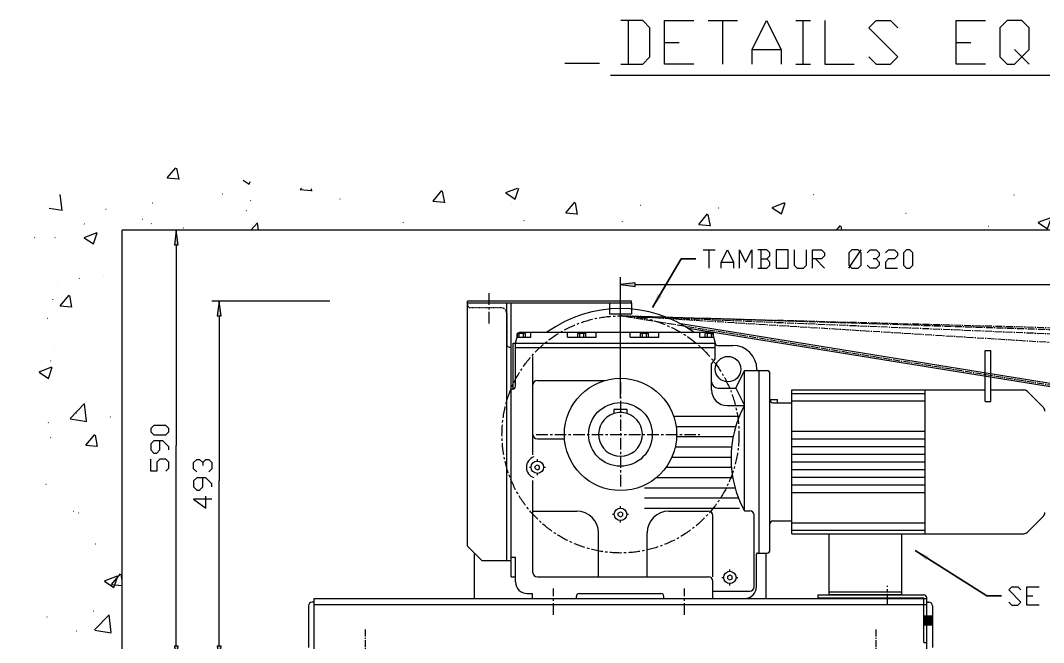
# Model space of a CAD drawing. Header units: millimetres. Extents: x 53635 to 142317, y 101101 to 147193.
# Drawn here: x 112566 to 113969, y 120603 to 121456 of the extents above; entities that cross this region are included whole.
import ezdxf

# ---------------------------------------------------------------- set-up
doc = ezdxf.new("R2010")
doc.units = ezdxf.units.MM
doc.header["$LTSCALE"] = 0.5
doc.header["$MEASUREMENT"] = 0
for name, pattern in [('AUDIT_I_010509104747-0', [0]), ('AXES', [50.8, 31.75, -6.35, 6.35, -6.35]), ('AXES2', [28.575, 19.05, -3.175, 3.175, -3.175]), ('CACHE2', [0.1875, 0.125, -0.0625]), ('CONTINU', [0])]:
    doc.linetypes.add(name, pattern=pattern)
doc.layers.get('0').update_dxf_attribs({"lineweight": 0})
doc.layers.get('DEFPOINTS').update_dxf_attribs({"linetype": 'AUDIT_I_010509104747-0', "lineweight": 0})
for name, color, linetype, lineweight in [('ASHADE', 7, 'CONTINU', 0), ('AXE', 1, 'AXES2', 0), ('AXES', 1, 'AXES', 0), ('beton', 6, 'Continuous', 0), ('CACHE', 1, 'CACHE2', 0), ('COT', 3, 'Continuous', 0), ('FIN', 1, 'Continuous', 0), ('FORT', 7, 'Continuous', 0)]:
    doc.layers.add(name, color=color, linetype=linetype, lineweight=lineweight)
doc.styles.add('_TCW_TXTSTY_1', font='TIMES.TTF')
doc.styles.get("Standard").update_dxf_attribs({"font": 'TXT.SHX'})
doc.dimstyles.get("Standard").update_dxf_attribs({"dimscale": 10, "dimtxt": 1.5, "dimasz": 2, "dimexe": 1, "dimexo": 1, "dimgap": 1, "dimtad": 1, "dimrnd": 0.5, "dimdsep": 46, "dimtxsty": '_TCW_TXTSTY_1', "dimcen": 0.09, "dimclrd": 3, "dimclre": 3, "dimclrt": 3, "dimadec": 0, "dimazin": 0, "dimtfac": 1, "dimtdec": 3, "dimtmove": 0, "dimatfit": 0, "dimfxl": 1, "dimfrac": 2, "dimtolj": 1, "dimtzin": 0, "dimarcsym": 0})

# ---------------------------------------------------------------- blocks, each defined once
blk = doc.blocks.new('*D48')
at = {"layer": 'COT', "linetype": 'Continuous'}
for points in [[(113388.9, 121093.5), (113408.9, 121090.9), (113408.9, 121096.1)], [(115076.9, 121093.5), (115056.9, 121096.1), (115056.9, 121090.9)]]:
    blk.add_hatch(color=3, dxfattribs=at).paths.add_polyline_path(points)
at = {"linetype": 'ByBlock'}
for points in [[(114191.3, 121103.5), (114191.3, 121128.5), (114187.1, 121124.4)], [(114232.9, 121116), (114228.8, 121111.9), (114228.8, 121107.7), (114232.9, 121103.5)], [(114257.9, 121116), (114253.8, 121111.9), (114253.8, 121107.7), (114257.9, 121103.5)]]:
    blk.add_lwpolyline(points, dxfattribs=at)
at = {"linetype": 'ByBlock', "flags": 128}
for points in [[(114203.8, 121116), (114216.3, 121116), (114220.4, 121111.9), (114220.4, 121107.7), (114216.3, 121103.5), (114207.9, 121103.5), (114203.8, 121107.7), (114203.8, 121120.2), (114212.1, 121128.5), (114216.3, 121128.5)], [(114232.9, 121103.5), (114241.3, 121103.5), (114245.4, 121107.7), (114245.4, 121111.9), (114241.3, 121116), (114232.9, 121116), (114228.8, 121120.2), (114228.8, 121124.4), (114232.9, 121128.5), (114241.3, 121128.5), (114245.4, 121124.4), (114245.4, 121120.2), (114241.3, 121116)], [(114257.9, 121103.5), (114266.3, 121103.5), (114270.4, 121107.7), (114270.4, 121111.9), (114266.3, 121116), (114257.9, 121116), (114253.8, 121120.2), (114253.8, 121124.4), (114257.9, 121128.5), (114266.3, 121128.5), (114270.4, 121124.4), (114270.4, 121120.2), (114266.3, 121116)], [(114187.1, 121103.5), (114195.4, 121103.5)]]:
    blk.add_lwpolyline(points, dxfattribs=at)
at = {"layer": 'COT', "color": 3, "linetype": 'Continuous'}
for p, q in [((113388.9, 120937.2), (113388.9, 121103.5)), ((115076.9, 120711.7), (115076.9, 121103.5))]:
    blk.add_line(p, q, dxfattribs=at)
at = {"layer": 'COT', "color": 3, "linetype": 'Continuous', "flags": 128}
for points in [[(113388.9, 121093.5), (113408.9, 121090.9), (113408.9, 121096.1)], [(115076.9, 121093.5), (115056.9, 121096.1), (115056.9, 121090.9)]]:
    blk.add_lwpolyline(points, close=True, dxfattribs=at)
for points in [[(113408.9, 121093.5), (113408.9, 121093.5), (113408.9, 121093.5), (114232.9, 121093.5)], [(115056.9, 121093.5), (115056.9, 121093.5), (115056.9, 121093.5), (114232.9, 121093.5)]]:
    blk.add_lwpolyline(points, dxfattribs=at)
blk = doc.blocks.new('*D49')
at = {"layer": 'COT', "linetype": 'Continuous'}
for points in [[(112838.5, 121070.9), (112835.9, 121050.9), (112841.1, 121050.9)], [(112838.5, 120578.2), (112841.1, 120598.2), (112835.9, 120598.2)]]:
    blk.add_hatch(color=3, dxfattribs=at).paths.add_polyline_path(points)
at = {"linetype": 'ByBlock', "flags": 128}
for points in [[(112807.7, 120837), (112803.5, 120841.2), (112803.5, 120849.5), (112807.7, 120853.7), (112811.8, 120853.7), (112816, 120849.5), (112816, 120845.4)], [(112828.5, 120816.2), (112828.5, 120820.4), (112820.2, 120828.7), (112807.7, 120828.7), (112803.5, 120824.5), (112803.5, 120816.2), (112807.7, 120812), (112811.8, 120812), (112816, 120816.2), (112816, 120828.7)], [(112828.5, 120799.5), (112803.5, 120799.5), (112820.2, 120787), (112820.2, 120803.7)]]:
    blk.add_lwpolyline(points, dxfattribs=at)
at = {"linetype": 'ByBlock'}
blk.add_lwpolyline([(112816, 120849.5), (112820.2, 120853.7), (112824.3, 120853.7), (112828.5, 120849.5), (112828.5, 120841.2), (112824.3, 120837)], dxfattribs=at)
at = {"layer": 'COT', "color": 3, "linetype": 'Continuous'}
for p, q in [((112990.4, 121070.9), (112828.5, 121070.9)), ((112857.4, 120578.2), (112828.5, 120578.2))]:
    blk.add_line(p, q, dxfattribs=at)
at = {"layer": 'COT', "color": 3, "linetype": 'Continuous', "flags": 128}
for points in [[(112838.5, 121070.9), (112835.9, 121050.9), (112841.1, 121050.9)], [(112838.5, 120578.2), (112841.1, 120598.2), (112835.9, 120598.2)]]:
    blk.add_lwpolyline(points, close=True, dxfattribs=at)
for points in [[(112838.5, 121050.9), (112838.5, 121050.9), (112838.5, 121050.9), (112838.5, 120824.5)], [(112838.5, 120598.2), (112838.5, 120598.2), (112838.5, 120598.2), (112838.5, 120824.5)]]:
    blk.add_lwpolyline(points, dxfattribs=at)
blk = doc.blocks.new('*D75')
at = {"layer": 'COT', "linetype": 'Continuous'}
for points in [[(112779.7, 121168.2), (112777.1, 121148.2), (112782.3, 121148.2)], [(112779.7, 120578.2), (112782.3, 120598.2), (112777.1, 120598.2)]]:
    blk.add_hatch(color=3, dxfattribs=at).paths.add_polyline_path(points)
at = {"linetype": 'ByBlock', "flags": 128}
for points in [[(112769.7, 120891.9), (112769.7, 120896.1), (112765.6, 120900.2), (112748.9, 120900.2), (112744.7, 120896.1), (112744.7, 120891.9), (112748.9, 120887.7), (112765.6, 120887.7), (112769.7, 120891.9)], [(112769.7, 120866.9), (112769.7, 120871.1), (112761.4, 120879.4), (112748.9, 120879.4), (112744.7, 120875.2), (112744.7, 120866.9), (112748.9, 120862.7), (112753.1, 120862.7), (112757.2, 120866.9), (112757.2, 120879.4)], [(112765.6, 120837.7), (112769.7, 120841.9), (112769.7, 120850.2), (112765.6, 120854.4), (112757.2, 120854.4), (112753.1, 120850.2), (112753.1, 120837.7), (112744.7, 120837.7), (112744.7, 120854.4)]]:
    blk.add_lwpolyline(points, dxfattribs=at)
at = {"layer": 'COT', "color": 3, "linetype": 'Continuous'}
for p, q in [((112880.9, 121168.2), (112769.7, 121168.2)), ((112847.4, 120578.2), (112769.7, 120578.2))]:
    blk.add_line(p, q, dxfattribs=at)
at = {"layer": 'COT', "color": 3, "linetype": 'Continuous', "flags": 128}
for points in [[(112779.7, 121168.2), (112777.1, 121148.2), (112782.3, 121148.2)], [(112779.7, 120578.2), (112782.3, 120598.2), (112777.1, 120598.2)]]:
    blk.add_lwpolyline(points, close=True, dxfattribs=at)
for points in [[(112779.7, 121148.2), (112779.7, 121148.2), (112779.7, 121148.2), (112779.7, 120873.2)], [(112779.7, 120598.2), (112779.7, 120598.2), (112779.7, 120598.2), (112779.7, 120873.2)]]:
    blk.add_lwpolyline(points, dxfattribs=at)
blk = doc.blocks.new('*D76')
at = {"layer": 'COT', "linetype": 'Continuous', "ltscale": 2}
for points in [[(114691.9, 120598.2), (114694.5, 120618.2), (114689.3, 120618.2)], [(114691.9, 120578.2), (114689.3, 120558.2), (114694.5, 120558.2)]]:
    blk.add_hatch(color=3, dxfattribs=at).paths.add_polyline_path(points)
at = {"linetype": 'ByBlock', "flags": 128}
for points in [[(114681.9, 120673.4), (114681.9, 120677.6), (114677.8, 120681.8), (114661.1, 120681.8), (114656.9, 120677.6), (114656.9, 120673.4), (114661.1, 120669.3), (114677.8, 120669.3), (114681.9, 120673.4)], [(114661.1, 120644.3), (114656.9, 120648.4), (114656.9, 120656.8), (114661.1, 120660.9), (114665.3, 120660.9), (114669.4, 120656.8), (114669.4, 120648.4), (114673.6, 120644.3), (114681.9, 120644.3), (114681.9, 120660.9)]]:
    blk.add_lwpolyline(points, dxfattribs=at)
at = {"layer": 'COT', "color": 3, "linetype": 'Continuous', "ltscale": 2}
for p, q in [((114721.9, 120598.2), (114681.9, 120598.2)), ((113894.9, 120578.2), (114701.9, 120578.2))]:
    blk.add_line(p, q, dxfattribs=at)
at = {"layer": 'COT', "color": 3, "linetype": 'Continuous', "ltscale": 2, "flags": 128}
for points in [[(114691.9, 120618.2), (114691.9, 120644.3), (114691.9, 120690.1), (114691.9, 120690.1)], [(114691.9, 120548.2), (114691.9, 120558.2)]]:
    blk.add_lwpolyline(points, dxfattribs=at)
for points in [[(114691.9, 120598.2), (114694.5, 120618.2), (114689.3, 120618.2)], [(114691.9, 120578.2), (114689.3, 120558.2), (114694.5, 120558.2)]]:
    blk.add_lwpolyline(points, close=True, dxfattribs=at)
at = {"layer": 'COT', "color": 3, "linetype": 'Continuous', "ltscale": 2}
blk.add_lwpolyline([(114691.9, 120578.2), (114691.9, 120598.2)], dxfattribs=at)

msp = doc.modelspace()

# ---------------------------------------------------------------- hatches: boundary and pattern name
at = {"layer": 'FIN', "linetype": 'Continuous'}
h = msp.add_hatch(dxfattribs=at)
h.set_pattern_fill('AR-CONC', color=256, style=0)
h.set_pattern_definition([(50, (0, -100), (182.18467, -15.93909), [19.05, -209.55]), (355, (0, -100), (-35.24283, 191.05664), [15.24, -167.64]), (100.451, (15.18, -101.33), (146.9425, 175.11669), [16.19, -178.09]), (46.1842, (0, -49.2), (271.07904, -42.04233), [28.575, -314.325]), (96.6356, (22.6, -52.7), (237.40423, 247.42556), [24.285, -267.135]), (351.184, (0, -49.2), (237.4046, 247.4251), [22.86, -251.46]), (21, (25.4, -61.9), (151.61488, -102.26552), [19.05, -209.55]), (326, (25.4, -61.9), (61.80203, 184.18797), [15.24, -167.64]), (71.4514, (38.03, -70.42), (213.4165, 81.92286), [16.19, -178.09]), (37.5, (0, -100), (3.088603, 84.55504), [0.50406, -165.10394, 0.50406, -169.67594, 0.50406, -167.77094]), (7.5, (0, -100), (66.819663, 100.180575), [0.32296, -96.70504, 0.32296, -161.47504, 0.32296, -63.81204]), (327.5, (-56.64, -100), (135.590595, -5.728744), [0.52451, -62.97549, 0.52451, -197.59549, 0.52451, -262.36549]), (317.5, (-82.04, -100), (148.12918, 25.42649), [0.40081, -82.14919, 0.40081, -131.17119, 0.40081, -186.28919])])
h.paths.add_polyline_path([(112705.51, 119904.23), (112705.51, 121168.16), (114114.38, 121168.16), (114110.52, 121169.76), (114106.66, 121171.37), (114102.8, 121172.97), (114098.94, 121174.57), (114095.08, 121176.16), (114091.21, 121177.75), (114087.35, 121179.33), (114083.48, 121180.91), (114079.61, 121182.47), (114075.74, 121184.02), (114071.86, 121185.56), (114067.99, 121187.09), (114064.1, 121188.6), (114060.22, 121190.1), (114056.33, 121191.58), (114052.43, 121193.04), (114048.54, 121194.49), (114044.63, 121195.91), (114040.72, 121197.31), (114036.81, 121198.69), (114032.89, 121200.04), (114028.96, 121201.37), (114025.03, 121202.68), (114021.08, 121203.95), (114017.14, 121205.2), (114013.18, 121206.42), (114009.22, 121207.6), (114005.25, 121208.76), (114001.27, 121209.88), (113997.28, 121210.96), (113989.49, 121212.98), (113981.66, 121214.86), (113973.8, 121216.61), (113965.91, 121218.24), (113957.99, 121219.75), (113950.05, 121221.14), (113942.08, 121222.41), (113934.09, 121223.58), (113926.07, 121224.64), (113918.03, 121225.59), (113909.98, 121226.45), (113901.9, 121227.21), (113893.81, 121227.89), (113885.7, 121228.47), (113877.58, 121228.97), (113869.45, 121229.39), (113861.3, 121229.74), (113853.14, 121230.01), (113844.98, 121230.21), (113836.8, 121230.35), (113828.63, 121230.43), (113820.44, 121230.45), (113812.26, 121230.42), (113804.07, 121230.34), (113795.88, 121230.21), (113787.69, 121230.04), (113779.51, 121229.83), (113771.32, 121229.58), (113763.15, 121229.31), (113754.98, 121229), (113743.45, 121228.53), (113731.94, 121228.02), (113720.45, 121227.48), (113708.97, 121226.9), (113697.5, 121226.29), (113686.04, 121225.66), (113674.59, 121225.01), (113663.16, 121224.35), (113651.73, 121223.68), (113640.3, 121223), (113628.89, 121222.33), (113617.48, 121221.66), (113606.08, 121221.01), (113594.68, 121220.37), (113583.28, 121219.75), (113571.89, 121219.15), (113560.49, 121218.58), (113549.1, 121218.05), (113537.71, 121217.56), (113526.32, 121217.11), (113514.92, 121216.71), (113503.53, 121216.37), (113492.12, 121216.08), (113480.72, 121215.86), (113469.31, 121215.7), (113457.89, 121215.62), (113446.47, 121215.62), (113435.03, 121215.69), (113423.59, 121215.86), (113412.14, 121216.12), (113403.09, 121216.39), (113394.03, 121216.72), (113384.97, 121217.09), (113375.9, 121217.52), (113366.83, 121217.98), (113357.76, 121218.48), (113348.68, 121219.01), (113339.61, 121219.57), (113330.53, 121220.16), (113321.46, 121220.76), (113312.39, 121221.37), (113303.32, 121221.99), (113294.25, 121222.61), (113285.19, 121223.23), (113276.13, 121223.84), (113267.08, 121224.45), (113258.04, 121225.03), (113249, 121225.6), (113239.98, 121226.14), (113230.96, 121226.65), (113221.95, 121227.12), (113212.95, 121227.56), (113203.97, 121227.94), (113195, 121228.28), (113186.04, 121228.57), (113177.09, 121228.79), (113168.16, 121228.95), (113159.25, 121229.04), (113150.36, 121229.06), (113141.48, 121229), (113134.15, 121228.89), (113126.82, 121228.73), (113119.51, 121228.52), (113112.2, 121228.28), (113104.89, 121228), (113097.59, 121227.7), (113090.29, 121227.38), (113082.98, 121227.04), (113075.67, 121226.7), (113068.36, 121226.36), (113061.03, 121226.02), (113053.7, 121225.69), (113046.34, 121225.39), (113038.98, 121225.1), (113031.59, 121224.85), (113024.19, 121224.63), (113016.77, 121224.46), (113009.31, 121224.34), (113001.84, 121224.27), (112994.33, 121224.27), (112986.8, 121224.33), (112979.23, 121224.47), (112971.62, 121224.69), (112963.98, 121224.99), (112956.3, 121225.39), (112948.57, 121225.89), (112940.81, 121226.49), (112932.99, 121227.21), (112925.13, 121228.04), (112917.22, 121229), (112907.12, 121230.4), (112896.96, 121231.98), (112886.73, 121233.7), (112876.46, 121235.55), (112866.15, 121237.49), (112855.82, 121239.49), (112845.48, 121241.52), (112835.14, 121243.56), (112824.82, 121245.56), (112814.52, 121247.51), (112804.26, 121249.38), (112794.05, 121251.13), (112783.91, 121252.73), (112773.84, 121254.15), (112763.86, 121255.37), (112753.99, 121256.36), (112744.22, 121257.08), (112734.58, 121257.5), (112725.08, 121257.6), (112715.73, 121257.35), (112706.55, 121256.71), (112697.53, 121255.66), (112688.71, 121254.17), (112680.09, 121252.21), (112671.67, 121249.74), (112663.49, 121246.74), (112655.54, 121243.18), (112647.84, 121239.03), (112640.4, 121234.26), (112633.23, 121228.84), (112631.84, 121227.68), (112630.45, 121226.49), (112629.08, 121225.27), (112627.71, 121224.03), (112626.36, 121222.76), (112625.02, 121221.47), (112623.7, 121220.16), (112622.39, 121218.82), (112621.09, 121217.46), (112619.8, 121216.09), (112618.53, 121214.69), (112617.27, 121213.27), (112616.02, 121211.83), (112614.79, 121210.37), (112613.58, 121208.89), (112612.37, 121207.4), (112611.18, 121205.89), (112610.01, 121204.36), (112608.85, 121202.82), (112607.71, 121201.27), (112606.58, 121199.7), (112605.47, 121198.11), (112604.37, 121196.51), (112603.29, 121194.91), (112602.22, 121193.29), (112601.17, 121191.65), (112600.14, 121190.01), (112599.13, 121188.36), (112598.13, 121186.7), (112597.15, 121185.03), (112595.63, 121182.38), (112594.16, 121179.72), (112592.73, 121177.03), (112591.34, 121174.33), (112589.99, 121171.61), (112588.69, 121168.87), (112587.42, 121166.12), (112586.2, 121163.35), (112585.01, 121160.57), (112583.87, 121157.78), (112582.76, 121154.97), (112581.7, 121152.15), (112580.67, 121149.32), (112579.68, 121146.48), (112578.73, 121143.63), (112577.82, 121140.77), (112576.94, 121137.9), (112576.1, 121135.02), (112575.3, 121132.13), (112574.54, 121129.23), (112573.81, 121126.33), (112573.11, 121123.42), (112572.45, 121120.51), (112571.83, 121117.59), (112571.24, 121114.66), (112570.68, 121111.74), (112570.16, 121108.8), (112569.67, 121105.87), (112569.21, 121102.93), (112568.79, 121100), (112567.67, 121090.74), (112566.84, 121081.47), (112566.31, 121072.19), (112566.05, 121062.9), (112566.04, 121053.61), (112566.27, 121044.31), (112566.72, 121035), (112567.38, 121025.68), (112568.23, 121016.36), (112569.25, 121007.03), (112570.43, 120997.7), (112571.75, 120988.36), (112573.19, 120979.01), (112574.74, 120969.66), (112576.38, 120960.3), (112578.1, 120950.93), (112579.87, 120941.56), (112581.69, 120932.19), (112583.53, 120922.81), (112585.38, 120913.42), (112587.23, 120904.04), (112589.05, 120894.64), (112590.83, 120885.25), (112592.56, 120875.85), (112594.21, 120866.44), (112595.77, 120857.03), (112597.23, 120847.62), (112598.57, 120838.21), (112599.77, 120828.79), (112600.82, 120819.38), (112602.28, 120802.38), (112603.23, 120785.39), (112603.7, 120768.38), (112603.72, 120751.37), (112603.33, 120734.36), (112602.57, 120717.35), (112601.48, 120700.33), (112600.09, 120683.32), (112598.44, 120666.3), (112596.57, 120649.29), (112594.51, 120632.28), (112592.3, 120615.28), (112589.98, 120598.28), (112587.58, 120581.28), (112585.15, 120564.29), (112582.71, 120547.31), (112580.3, 120530.34), (112577.97, 120513.38), (112575.74, 120496.43), (112573.66, 120479.49), (112571.76, 120462.57), (112570.08, 120445.66), (112568.65, 120428.76), (112567.52, 120411.89), (112566.71, 120395.02), (112566.27, 120378.18), (112566.23, 120361.36), (112566.64, 120344.56), (112567.52, 120327.78), (112568.91, 120311.02), (112569.57, 120304.73), (112570.31, 120298.44), (112571.12, 120292.16), (112572.01, 120285.88), (112572.96, 120279.61), (112573.98, 120273.34), (112575.07, 120267.07), (112576.23, 120260.82), (112577.45, 120254.56), (112578.73, 120248.32), (112580.07, 120242.08), (112581.46, 120235.84), (112582.92, 120229.62), (112584.42, 120223.4), (112585.98, 120217.19), (112587.59, 120210.98), (112589.25, 120204.79), (112590.96, 120198.6), (112592.71, 120192.43), (112594.5, 120186.26), (112596.34, 120180.1), (112598.21, 120173.95), (112600.13, 120167.81), (112602.07, 120161.68), (112604.06, 120155.56), (112606.07, 120149.46), (112608.12, 120143.36), (112610.19, 120137.28), (112612.3, 120131.2), (112614.42, 120125.14), (112617.11, 120117.59), (112619.84, 120110.06), (112622.6, 120102.55), (112625.39, 120095.06), (112628.21, 120087.58), (112631.06, 120080.12), (112633.95, 120072.67), (112636.86, 120065.24), (112639.8, 120057.82), (112642.76, 120050.42), (112645.75, 120043.03), (112648.76, 120035.65), (112651.79, 120028.29), (112654.84, 120020.93), (112657.91, 120013.59), (112661.01, 120006.25), (112664.11, 119998.93), (112667.24, 119991.61), (112670.37, 119984.3), (112673.53, 119977), (112676.69, 119969.7), (112679.86, 119962.41), (112683.05, 119955.13), (112686.24, 119947.85), (112689.44, 119940.57), (112692.65, 119933.3), (112695.86, 119926.03), (112699.07, 119918.76), (112702.29, 119911.49)])

# ---------------------------------------------------------------- linework, layer by layer
for p, q in [((114999.74, 120793.02), (113471.51, 121039.61)), ((114999.02, 120788.57), (113482.09, 121033.35)), ((113244.94, 121013.16), (113248.17, 121025.26)), ((113247.21, 121021.66), (113265.94, 121021.66)), ((113247.29, 121021.66), (113247.29, 121026.45)), ((113247.29, 121021.66), (113258.59, 121021.66)), ((113248.71, 121026.96), (113257.18, 121026.96)), ((113250.12, 121021.66), (113250.12, 121026.45)), ((113251.94, 121028.16), (113511.95, 121028.16)), ((113255.77, 121021.66), (113255.77, 121026.45)), ((113258.59, 121021.66), (113258.59, 121026.45)), ((113265.94, 121021.66), (113265.94, 121028.16)), ((113316.31, 121021.66), (113316.31, 121028.16)), ((113316.31, 121021.66), (113355.57, 121021.66)), ((113330.29, 121021.66), (113330.29, 121026.45)), ((113330.29, 121021.66), (113341.59, 121021.66)), ((113331.71, 121026.96), (113340.18, 121026.96)), ((113333.12, 121021.66), (113333.12, 121026.45)), ((113338.77, 121021.66), (113338.77, 121026.45)), ((113341.59, 121021.66), (113341.59, 121026.45)), ((113355.57, 121021.66), (113355.57, 121028.16)), ((113402.31, 121021.66), (113402.31, 121028.16)), ((113402.31, 121021.66), (113441.57, 121021.66)), ((113416.29, 121021.66), (113416.29, 121026.45)), ((113416.29, 121021.66), (113427.59, 121021.66)), ((113417.71, 121026.96), (113426.18, 121026.96)), ((113419.12, 121021.66), (113419.12, 121026.45)), ((113424.77, 121021.66), (113424.77, 121026.45)), ((113427.59, 121021.66), (113427.59, 121026.45)), ((113441.57, 121021.66), (113441.57, 121028.16)), ((113497.94, 121021.66), (113497.94, 121028.16)), ((113497.94, 121021.66), (113516.68, 121021.66)), ((113505.29, 121021.66), (113505.29, 121026.45)), ((113505.29, 121021.66), (113516.59, 121021.66)), ((113506.71, 121026.96), (113515.18, 121026.96)), ((113508.12, 121021.66), (113508.12, 121026.45)), ((113513.77, 121021.66), (113513.77, 121026.45)), ((113515.72, 121025.26), (113518.94, 121013.16)), ((113516.59, 121021.66), (113516.59, 121026.45)), ((113241.94, 120952.16), (113241.94, 121013.16)), ((113241.94, 121013.16), (113518.94, 121013.16)), ((113244.94, 120954.16), (113244.94, 121013.16)), ((113244.94, 121007.16), (113518.94, 121007.16)), ((113518.94, 120991.86), (113518.94, 121013.16)), ((113518.94, 121013.16), (113518.94, 121013.16)), ((113521.94, 121010.16), (113542.94, 121010.16)), ((113268.94, 120860.16), (113268.94, 120995.16)), ((113513.94, 120984.46), (113518.94, 120991.86)), ((113888.94, 121003.3), (113896.94, 121003.3)), ((113888.94, 120933.27), (113888.94, 121003.3)), ((113896.94, 120933.27), (113896.94, 121003.3)), ((113513.94, 120951.66), (113513.94, 120984.46)), ((113513.94, 120960.16), (113513.94, 120984.46)), ((113575.94, 120977.16), (113575.94, 120977.16)), ((113274.94, 120962.16), (113367.66, 120962.16)), ((113547.04, 120951.66), (113558.94, 120975.66)), ((113558.94, 120927.66), (113558.94, 120975.66)), ((113558.94, 120975.66), (113578.94, 120975.66)), ((113577.44, 120975.66), (113578.94, 120975.66)), ((113578.94, 120975.66), (113578.94, 120975.66)), ((113578.94, 120975.66), (113589.94, 120975.66)), ((113578.94, 120725.66), (113578.94, 120975.66)), ((113593.94, 120935.66), (113593.94, 120971.66)), ((113238.94, 120950.16), (113240.94, 120950.16)), ((113238.94, 120950.16), (113239.94, 120950.16)), ((113238.94, 120900.16), (113238.94, 120950.16)), ((113268.94, 120888.16), (113268.94, 120956.16)), ((113513.94, 120949.26), (113513.94, 120951.66)), ((113522.44, 120951.66), (113547.04, 120951.66)), ((113547.04, 120951.66), (113558.94, 120927.66)), ((113623.94, 120949.16), (113806.94, 120949.16)), ((113623.94, 120752.16), (113623.94, 120949.16)), ((113806.94, 120752.16), (113806.94, 120949.16)), ((113806.94, 120949.16), (113888.94, 120949.16)), ((113896.94, 120949.16), (113942.04, 120949.16)), ((113593.94, 120936.16), (113604.44, 120936.16)), ((113593.94, 120765.66), (113593.94, 120935.66)), ((113604.44, 120931.66), (113604.44, 120936.16)), ((113623.94, 120944.16), (113806.94, 120944.16)), ((113623.94, 120934.16), (113806.94, 120934.16)), ((113946.99, 120947.11), (113968.89, 120925.21)), ((113379.94, 120922.16), (113379.94, 120916.78)), ((113397.94, 120922.16), (113379.94, 120922.16)), ((113397.94, 120916.78), (113397.94, 120922.16)), ((113535.54, 120927.66), (113558.94, 120927.66)), ((113558.94, 120783.46), (113558.94, 120927.66)), ((113597.85, 120931.66), (113604.44, 120931.66)), ((113597.94, 120931.66), (113623.94, 120931.66)), ((113623.94, 120769.66), (113623.94, 120931.66)), ((113888.94, 120933.27), (113896.94, 120933.27)), ((113461.77, 120913.16), (113552.04, 120913.16)), ((113552.04, 120913.16), (113552.04, 120913.16)), ((113465.15, 120899.16), (113547.06, 120899.16)), ((113623.94, 120892.66), (113806.94, 120892.66)), ((113274.94, 120882.16), (113312.18, 120882.16)), ((113465.89, 120885.16), (113543.56, 120885.16)), ((113623.94, 120882.16), (113806.94, 120882.16)), ((113464.04, 120871.16), (113541.44, 120871.16)), ((113623.94, 120871.66), (113806.94, 120871.66)), ((113274.94, 120851.66), (113274.94, 120854.16)), ((113459.43, 120857.16), (113540.65, 120857.16)), ((113623.94, 120861.16), (113806.94, 120861.16)), ((113623.94, 120850.66), (113806.94, 120850.66)), ((113263.94, 120843.16), (113266.44, 120843.16)), ((113266.44, 120843.16), (113266.44, 120843.16)), ((113271.94, 120844.89), (113274.94, 120846.62)), ((113271.94, 120844.89), (113274.94, 120846.62)), ((113271.94, 120841.43), (113271.94, 120844.89)), ((113271.94, 120841.43), (113271.94, 120844.89)), ((113271.94, 120841.43), (113274.94, 120839.7)), ((113271.94, 120841.43), (113274.94, 120839.7)), ((113274.94, 120846.62), (113277.94, 120844.89)), ((113274.94, 120846.62), (113277.94, 120844.89)), ((113274.94, 120839.7), (113277.94, 120841.43)), ((113274.94, 120839.7), (113277.94, 120841.43)), ((113277.94, 120841.43), (113277.94, 120844.89)), ((113277.94, 120841.43), (113277.94, 120844.89)), ((113283.44, 120843.16), (113285.94, 120843.16)), ((113451.43, 120843.16), (113541.15, 120843.16)), ((113623.94, 120840.16), (113806.94, 120840.16)), ((113268.94, 120699.16), (113268.94, 120825.16)), ((113274.94, 120834.66), (113274.94, 120834.66)), ((113274.94, 120832.16), (113274.94, 120834.66)), ((113438.42, 120829.16), (113542.96, 120829.16)), ((113623.94, 120829.66), (113806.94, 120829.66)), ((113422.04, 120815.16), (113546.14, 120815.16)), ((113623.94, 120819.16), (113806.94, 120819.16)), ((113623.94, 120808.66), (113806.94, 120808.66)), ((113422.04, 120801.16), (113550.77, 120801.16)), ((113238.94, 120693.16), (113238.94, 120793.16)), ((113268.94, 120783.16), (113328.94, 120783.16)), ((113385.94, 120780.39), (113388.94, 120782.12)), ((113385.94, 120780.39), (113388.94, 120782.12)), ((113385.94, 120776.93), (113385.94, 120780.39)), ((113385.94, 120776.93), (113385.94, 120780.39)), ((113388.94, 120787.16), (113388.94, 120789.66)), ((113388.94, 120782.12), (113391.94, 120780.39)), ((113388.94, 120782.12), (113391.94, 120780.39)), ((113391.94, 120776.93), (113391.94, 120780.39)), ((113391.94, 120776.93), (113391.94, 120780.39)), ((113422.04, 120787.16), (113552.04, 120787.16)), ((113455.44, 120783.16), (113509.44, 120783.16)), ((113558.94, 120783.46), (113566.44, 120783.46)), ((113377.94, 120778.66), (113380.44, 120778.66)), ((113380.44, 120778.66), (113380.44, 120778.66)), ((113385.94, 120776.93), (113388.94, 120775.2)), ((113385.94, 120776.93), (113388.94, 120775.2)), ((113388.94, 120775.2), (113391.94, 120776.93)), ((113388.94, 120775.2), (113391.94, 120776.93)), ((113388.94, 120770.16), (113388.94, 120770.16)), ((113388.94, 120767.66), (113388.94, 120770.16)), ((113397.44, 120778.66), (113399.94, 120778.66)), ((113515.44, 120693.16), (113515.44, 120777.16)), ((113572.44, 120679.46), (113572.44, 120777.46)), ((113593.94, 120729.66), (113593.94, 120765.66)), ((113597.94, 120769.66), (113623.94, 120769.66)), ((113623.94, 120767.16), (113806.94, 120767.16)), ((113946.99, 120754.21), (113968.89, 120776.11)), ((113358.94, 120693.16), (113358.94, 120753.16)), ((113425.44, 120693.16), (113425.44, 120753.16)), ((113623.94, 120757.16), (113806.94, 120757.16)), ((113623.94, 120752.16), (113806.94, 120752.16)), ((113806.94, 120752.16), (113942.04, 120752.16)), ((113575.44, 120679.46), (113575.44, 120724.16)), ((113576.94, 120725.66), (113578.94, 120725.66)), ((113578.94, 120725.66), (113589.94, 120725.66)), ((113238.94, 120720.16), (113244.94, 120720.16)), ((113244.94, 120693.16), (113244.94, 120720.16)), ((113535.94, 120693.89), (113538.94, 120695.62)), ((113535.94, 120693.89), (113538.94, 120695.62)), ((113538.94, 120700.66), (113538.94, 120703.16)), ((113538.94, 120695.62), (113541.94, 120693.89)), ((113538.94, 120695.62), (113541.94, 120693.89)), ((113238.94, 120693.16), (113244.94, 120693.16)), ((113244.94, 120686.16), (113244.94, 120693.16)), ((113274.94, 120693.16), (113509.44, 120693.16)), ((113515.44, 120663.46), (113515.44, 120687.16)), ((113527.94, 120692.16), (113530.44, 120692.16)), ((113530.44, 120692.16), (113530.44, 120692.16)), ((113535.94, 120690.43), (113535.94, 120693.89)), ((113535.94, 120690.43), (113535.94, 120693.89)), ((113535.94, 120690.43), (113538.94, 120688.7)), ((113535.94, 120690.43), (113538.94, 120688.7)), ((113538.94, 120688.7), (113541.94, 120690.43)), ((113538.94, 120688.7), (113541.94, 120690.43)), ((113538.94, 120683.66), (113538.94, 120683.66)), ((113538.94, 120681.16), (113538.94, 120683.66)), ((113541.94, 120690.43), (113541.94, 120693.89)), ((113541.94, 120690.43), (113541.94, 120693.89)), ((113547.44, 120692.16), (113549.94, 120692.16)), ((113260.94, 120670.16), (113268.44, 120670.16)), ((113268.44, 120663.16), (113268.44, 120670.16)), ((113332.44, 120670.16), (113444.44, 120670.16)), ((113515.44, 120673.46), (113566.44, 120673.46)), ((113268.44, 120663.16), (113328.44, 120663.16)), ((113328.44, 120663.16), (113328.44, 120666.16)), ((113448.44, 120663.16), (113448.44, 120666.16)), ((113448.44, 120663.16), (113515.44, 120663.16)), ((113515.44, 120663.16), (113515.44, 120663.46)), ((113515.44, 120663.46), (113559.44, 120663.46))]:
    msp.add_line(p, q)
at = {"color": 1, "linetype": 'AXES'}
for p, q in [((113388.94, 120959.66), (113388.94, 120816.66)), ((113273.34, 120888.16), (113497.96, 120888.16))]:
    msp.add_line(p, q, dxfattribs=at)
at = {"linetype": 'ByBlock', "flags": 128}
for points in [[(113389.39, 121395.52), (113419.39, 121395.52), (113429.39, 121405.52), (113429.39, 121445.52), (113419.39, 121455.52), (113389.39, 121455.52)], [(113489.39, 121395.52), (113449.39, 121395.52), (113449.39, 121455.52), (113489.39, 121455.52)], [(113529.39, 121395.52), (113529.39, 121455.52)], [(113569.39, 121395.52), (113569.39, 121415.52), (113589.39, 121455.52), (113609.39, 121415.52), (113609.39, 121395.52)], [(113669.39, 121455.52), (113669.39, 121395.52), (113709.39, 121395.52)], [(113729.39, 121405.52), (113739.39, 121395.52), (113759.39, 121395.52), (113769.39, 121405.52), (113729.39, 121445.52), (113739.39, 121455.52), (113759.39, 121455.52), (113769.39, 121445.52)], [(113889.39, 121395.52), (113849.39, 121395.52), (113849.39, 121455.52), (113889.39, 121455.52)], [(113919.39, 121395.52), (113929.39, 121395.52), (113949.39, 121415.52), (113949.39, 121445.52), (113939.39, 121455.52), (113919.39, 121455.52), (113909.39, 121445.52), (113909.39, 121405.52), (113919.39, 121395.52)], [(113629.39, 121395.52), (113649.39, 121395.52)], [(113510.58, 121116.14), (113510.58, 121141.14)], [(113527.25, 121116.14), (113527.25, 121124.48), (113535.58, 121141.14), (113543.91, 121124.48), (113543.91, 121116.14)], [(113552.25, 121116.14), (113552.25, 121141.14), (113560.58, 121124.48), (113568.91, 121141.14), (113568.91, 121116.14)], [(113577.25, 121116.14), (113589.75, 121116.14), (113593.91, 121120.31), (113593.91, 121124.48), (113589.75, 121128.64), (113593.91, 121132.81), (113593.91, 121136.98), (113589.75, 121141.14), (113577.25, 121141.14)], [(113602.25, 121116.14), (113618.91, 121116.14), (113618.91, 121141.14), (113602.25, 121141.14), (113602.25, 121116.14)], [(113627.25, 121141.14), (113627.25, 121120.31), (113631.41, 121116.14), (113639.75, 121116.14), (113643.91, 121120.31), (113643.91, 121141.14)], [(113652.25, 121116.14), (113652.25, 121141.14), (113664.75, 121141.14), (113668.91, 121136.98), (113668.91, 121132.81), (113664.75, 121128.64), (113652.25, 121128.64)], [(113706.41, 121116.14), (113714.75, 121116.14), (113718.91, 121120.31), (113718.91, 121136.98), (113714.75, 121141.14), (113706.41, 121141.14), (113702.25, 121136.98), (113702.25, 121120.31), (113706.41, 121116.14)], [(113727.25, 121136.98), (113731.41, 121141.14), (113739.75, 121141.14), (113743.91, 121136.98), (113743.91, 121132.81), (113739.75, 121128.64), (113735.58, 121128.64)], [(113752.25, 121136.98), (113756.41, 121141.14), (113764.75, 121141.14), (113768.91, 121136.98), (113768.91, 121132.81), (113764.75, 121128.64), (113756.41, 121128.64), (113752.25, 121124.48), (113752.25, 121116.14), (113768.91, 121116.14)], [(113781.41, 121116.14), (113785.58, 121116.14), (113789.75, 121120.31), (113789.75, 121136.98), (113785.58, 121141.14), (113781.41, 121141.14), (113777.25, 121136.98), (113777.25, 121120.31), (113781.41, 121116.14)], [(113921.36, 120658.44), (113925.52, 120654.28), (113933.86, 120654.28), (113938.02, 120658.44), (113921.36, 120675.11), (113925.52, 120679.28), (113933.86, 120679.28), (113938.02, 120675.11)], [(113963.02, 120654.28), (113946.36, 120654.28), (113946.36, 120679.28), (113963.02, 120679.28)]]:
    msp.add_lwpolyline(points, dxfattribs=at)
at = {"linetype": 'ByBlock'}
for points in [[(113399.39, 121455.52), (113399.39, 121395.52)], [(113509.39, 121455.52), (113549.39, 121455.52)], [(113629.39, 121455.52), (113649.39, 121455.52)], [(113639.39, 121395.52), (113639.39, 121455.52)], [(113449.39, 121425.52), (113469.39, 121425.52)], [(113849.39, 121425.52), (113869.39, 121425.52)], [(113569.39, 121415.52), (113609.39, 121415.52)], [(113929.39, 121415.52), (113949.39, 121395.52)], [(113502.25, 121141.14), (113518.91, 121141.14)], [(113581.41, 121141.14), (113581.41, 121116.14)], [(113702.25, 121116.14), (113718.91, 121141.14)], [(113527.25, 121124.48), (113543.91, 121124.48)], [(113581.41, 121128.64), (113589.75, 121128.64)], [(113656.41, 121128.64), (113668.91, 121116.14)], [(113739.75, 121128.64), (113743.91, 121124.48), (113743.91, 121120.31), (113739.75, 121116.14), (113731.41, 121116.14), (113727.25, 121120.31)], [(113946.36, 120666.78), (113954.69, 120666.78)]]:
    msp.add_lwpolyline(points, dxfattribs=at)
for centre, radius in [((113536.44, 120977.66), 17.5), ((113388.94, 120888.16), 77), ((113388.94, 120888.16), 43.64), ((113274.94, 120843.16), 8.5), ((113274.94, 120843.16), 8.5), ((113388.94, 120778.66), 8.5), ((113388.94, 120778.66), 8.5), ((113538.94, 120692.16), 8.5), ((113538.94, 120692.16), 8.5)]:
    msp.add_circle(centre, radius)
for centre, radius, start, end in [((113388.94, 120888.16), 172.5, 54.25202, 125.74798), ((113248.71, 121024.74), 2.22, 90, 129.6), ((113251.94, 121024.26), 3.9, 90, 165.07), ((113248.71, 121024.74), 2.22, 50.4, 90), ((113252.94, 121018.86), 8.1, 69.59, 110.41), ((113257.18, 121024.74), 2.22, 90, 129.6), ((113257.18, 121024.74), 2.22, 50.4, 90), ((113331.71, 121024.74), 2.22, 90, 129.6), ((113331.71, 121024.74), 2.22, 50.4, 90), ((113335.94, 121018.86), 8.1, 69.59, 110.41), ((113340.18, 121024.74), 2.22, 90, 129.6), ((113340.18, 121024.74), 2.22, 50.4, 90), ((113417.71, 121024.74), 2.22, 90, 129.6), ((113417.71, 121024.74), 2.22, 50.4, 90), ((113421.94, 121018.86), 8.1, 69.59, 110.41), ((113426.18, 121024.74), 2.22, 90, 129.6), ((113426.18, 121024.74), 2.22, 50.4, 90), ((113506.71, 121024.74), 2.22, 90, 129.6), ((113506.71, 121024.74), 2.22, 50.4, 90), ((113510.94, 121018.86), 8.1, 69.59, 110.41), ((113511.95, 121024.26), 3.9, 14.93, 90), ((113515.18, 121024.74), 2.22, 90, 129.6), ((113515.18, 121024.74), 2.22, 50.4, 90), ((113521.94, 121013.16), 3, 180, 270), ((113542.94, 120977.16), 33, 0, 90), ((113577.44, 120977.16), 1.5, 180, 270), ((113274.94, 120956.16), 6, 90, 180), ((113589.94, 120971.66), 4, 0, 90), ((113239.94, 120952.16), 2, -90, 0), ((113240.94, 120954.16), 4, -90, 0), ((113522.44, 120960.16), 8.5, 180, 270), ((113535.54, 120949.26), 21.6, 180, 270), ((113942.04, 120942.16), 7, 45, 90), ((113597.94, 120935.66), 4, 180, 270), ((113691.77, 120855.56), 151.14, 151.51, 208.49), ((113963.94, 120920.26), 7, 0, 45), ((113388.94, 120888.16), 30, 107.46, 432.54), ((113388.94, 120888.16), 30, 72.54, 107.46), ((113274.94, 120888.16), 6, 180, 270), ((113274.94, 120843.16), 15, 109.44, 251.57), ((113328.94, 120753.16), 30, 0, 90), ((113455.44, 120753.16), 30, 90, 180), ((113509.44, 120777.16), 6, 0, 90), ((113566.44, 120777.46), 6, 0, 90), ((113963.94, 120781.06), 7, -45, 0), ((113597.94, 120765.66), 4, 90, 180), ((113942.04, 120759.16), 7, -90, -45), ((113576.94, 120724.16), 1.5, 90, 180), ((113589.94, 120729.66), 4, -90, 0), ((113274.94, 120699.16), 6, 180, 270), ((113260.94, 120686.16), 16, 180, 270), ((113509.44, 120687.16), 6, 0, 90), ((113332.44, 120666.16), 4, 90, 180), ((113444.44, 120666.16), 4, 0, 90), ((113559.44, 120679.46), 16, -90, 0), ((113566.44, 120679.46), 6, -90, 0)]:
    msp.add_arc(centre, radius, start, end)
at = {"layer": 'ASHADE', "ltscale": 2}
for p, q in [((113178.94, 121067.91), (113178.94, 121070.91)), ((113403.94, 121070.91), (113178.94, 121070.91)), ((113403.94, 121067.91), (113178.94, 121067.91)), ((113178.94, 120735.16), (113178.94, 121067.91)), ((113232.94, 120715.16), (113232.94, 121067.91)), ((113238.94, 120715.16), (113238.94, 121067.91)), ((113403.94, 121067.91), (113403.94, 121070.91)), ((113178.94, 120735.16), (113198.94, 120715.16)), ((113188.94, 120663.16), (113188.94, 120725.16)), ((113588.94, 120663.16), (113588.94, 120725.66)), ((113198.94, 120715.16), (113238.94, 120715.16)), ((113659.94, 120664.16), (113659.94, 120668.16)), ((113659.94, 120668.16), (113804.94, 120668.16)), ((112968.94, 120663.16), (113808.94, 120663.16)), ((112968.94, 120603.16), (112968.94, 120663.16)), ((112968.94, 120655.16), (113808.94, 120655.16)), ((113659.94, 120664.16), (113804.94, 120664.16)), ((113804.94, 120603.16), (113804.94, 120664.16)), ((113808.94, 120603.16), (113808.94, 120664.16)), ((113808.94, 120603.16), (113808.94, 120663.16)), ((113808.94, 120603.16), (113808.94, 120663.16)), ((113804.94, 120603.16), (113808.94, 120603.16))]:
    msp.add_line(p, q, dxfattribs=at)
at = {"layer": 'ASHADE'}
for p, q in [((112960.94, 120653.16), (112960.94, 120596.16)), ((112968.94, 120658.16), (112965.94, 120658.16)), ((112968.94, 120578.16), (112968.94, 120658.16)), ((113808.94, 120578.16), (113808.94, 120658.16)), ((113808.94, 120658.16), (113811.94, 120658.16)), ((113816.94, 120653.16), (113816.94, 120596.16))]:
    msp.add_line(p, q, dxfattribs=at)
at = {"layer": 'ASHADE', "ltscale": 2}
msp.add_arc((113804.94, 120664.16), 4, 0, 90, dxfattribs=at)
at = {"layer": 'ASHADE'}
for centre, start, end in [((112965.94, 120653.16), 90, 180), ((113811.94, 120653.16), 0, 90)]:
    msp.add_arc(centre, 5, start, end, dxfattribs=at)
at = {"layer": 'ASHADE', "ltscale": 2}
for points in [[(113804.94, 120640.16), (113808.94, 120640.16), (113804.94, 120626.16), (113808.94, 120626.16)], [(113808.94, 120640.16), (113816.94, 120640.16), (113808.94, 120626.16), (113816.94, 120626.16)]]:
    msp.add_solid(points, dxfattribs=at)
at = {"layer": 'AXE'}
for p, q in [((114999.38, 120790.8), (113388.94, 121050.66)), ((113388.94, 121050.66), (115687.42, 120988.17)), ((115684.84, 120976.52), (113388.94, 121050.66)), ((113388.94, 121050.66), (115680.27, 120955.86)), ((115669.92, 120909.09), (113388.94, 121050.66)), ((113038.94, 120620.62), (113038.94, 120344.29)), ((113038.94, 120620.62), (113038.94, 120344.29)), ((113738.94, 120620.62), (113738.94, 120334.87)), ((113738.94, 120620.62), (113738.94, 120334.87))]:
    msp.add_line(p, q, dxfattribs=at)
at = {"layer": 'AXES'}
for p, q in [((113208.94, 121040.36), (113208.94, 121084.22)), ((113296.94, 120641.11), (113296.94, 120677.11)), ((113476.94, 120641.11), (113476.94, 120677.11)), ((113754.94, 120654.05), (113754.94, 120680.44))]:
    msp.add_line(p, q, dxfattribs=at)
msp.add_circle((113388.94, 120888.16), 162.5, dxfattribs=at)
at = {"layer": 'beton'}
for p in [(112705.51, 119904.23), (114114.38, 121168.16)]:
    msp.add_line(p, (112705.51, 121168.16), dxfattribs=at)
at = {"layer": 'CACHE'}
for p, q in [((113238.94, 121067.91), (113178.94, 121067.91)), ((113178.94, 121067.91), (113178.94, 121065.91)), ((113182.94, 121061.91), (113224.94, 121061.91)), ((113238.94, 121007.91), (113238.94, 121067.91)), ((113232.94, 121053.91), (113232.94, 121011.91)), ((113236.94, 121007.91), (113238.94, 121007.91))]:
    msp.add_line(p, q, dxfattribs=at)
for centre, radius, start, end in [((113182.94, 121065.91), 4, 180, 270), ((113224.94, 121053.91), 8, 0, 90), ((113236.94, 121011.91), 4, 180, 270)]:
    msp.add_arc(centre, radius, start, end, dxfattribs=at)
at = {"layer": 'COT', "color": 6}
for p, q in [((113359.94, 121396.42), (113312.7, 121396.42)), ((113375.42, 121380.46), (115231.02, 121380.46))]:
    msp.add_line(p, q, dxfattribs=at)
at = {"layer": 'DEFPOINTS', "color": 0, "linetype": 'Continuous'}
msp.add_point((113674.94, 120668.16), dxfattribs=at)
at = {"layer": 'FORT'}
for p, q in [((113373.94, 121067.91), (113373.94, 121052.91)), ((113403.94, 121067.91), (113373.94, 121067.91)), ((113403.94, 121067.91), (113403.94, 121052.91)), ((113403.94, 121052.91), (113373.94, 121052.91)), ((113674.94, 120668.16), (113674.94, 120752.16)), ((113774.94, 120668.16), (113774.94, 120752.16)), ((113774.94, 120672.16), (113674.94, 120672.16)), ((113774.94, 120668.16), (113674.94, 120668.16))]:
    msp.add_line(p, q, dxfattribs=at)

# ---------------------------------------------------------------- dimensions: what is measured, and where the dimension line sits
at = {"layer": 'COT', "linetype": 'Continuous'}
for base, p1, p2, picture, middle in [((112779.74, 121168.16), (112857.38, 120578.16), (112890.94, 121168.16), '*D75', (112757.24, 120873.16)), ((112838.5, 121070.91), (112867.38, 120578.16), (113000.38, 121070.91), '*D49', (112816, 120824.53))]:
    dim = msp.add_linear_dim(base=base, p1=p1, p2=p2, angle=90, dimstyle='Standard', override={"dimtxt": 2.5, "dimdec": 0, "dimtxsty": 'Standard', "dimtdec": 0}, dxfattribs=at)
    dim.commit()
    dim.dimension.update_dxf_attribs({"geometry": picture, "text_midpoint": middle})
dim = msp.add_linear_dim(base=(113388.94, 121093.54), p1=(115076.94, 120701.66), p2=(113388.94, 120927.16), dimstyle='Standard', override={"dimtxt": 2.5, "dimdec": 0, "dimtxsty": 'Standard', "dimtdec": 0}, dxfattribs=at)
dim.commit()
dim.dimension.update_dxf_attribs({"geometry": '*D48', "text_midpoint": (114232.94, 121116.04)})
at = {"layer": 'COT', "linetype": 'Continuous', "ltscale": 2}
dim = msp.add_linear_dim(base=(114691.92, 120598.16), p1=(113884.94, 120578.16), p2=(114731.94, 120598.16), angle=90, dimstyle='Standard', override={"dimtxt": 2.5, "dimdec": 0, "dimtxsty": 'Standard', "dimtdec": 0}, dxfattribs=at)
dim.commit()
dim.dimension.update_dxf_attribs({"geometry": '*D76', "text_midpoint": (114691.92, 120667.18), "dimtype": 160})

# ---------------------------------------------------------------- leaders
at = {"layer": 'COT', "linetype": 'Continuous', "annotation_type": 0, "has_hookline": 1, "hookline_direction": 0}
for points in [[(113432.66, 121062.06), (113472.25, 121128.64), (113492.25, 121128.64)], [(113793.05, 120729.19), (113891.36, 120666.78), (113911.36, 120666.78)]]:
    msp.add_leader(points, dimstyle='Standard', override={"dimtxt": 2.5, "dimtad": 0, "dimdec": 0, "dimtxsty": 'Standard', "dimtdec": 0}, dxfattribs=at)

doc.saveas('drawing.dxf')
